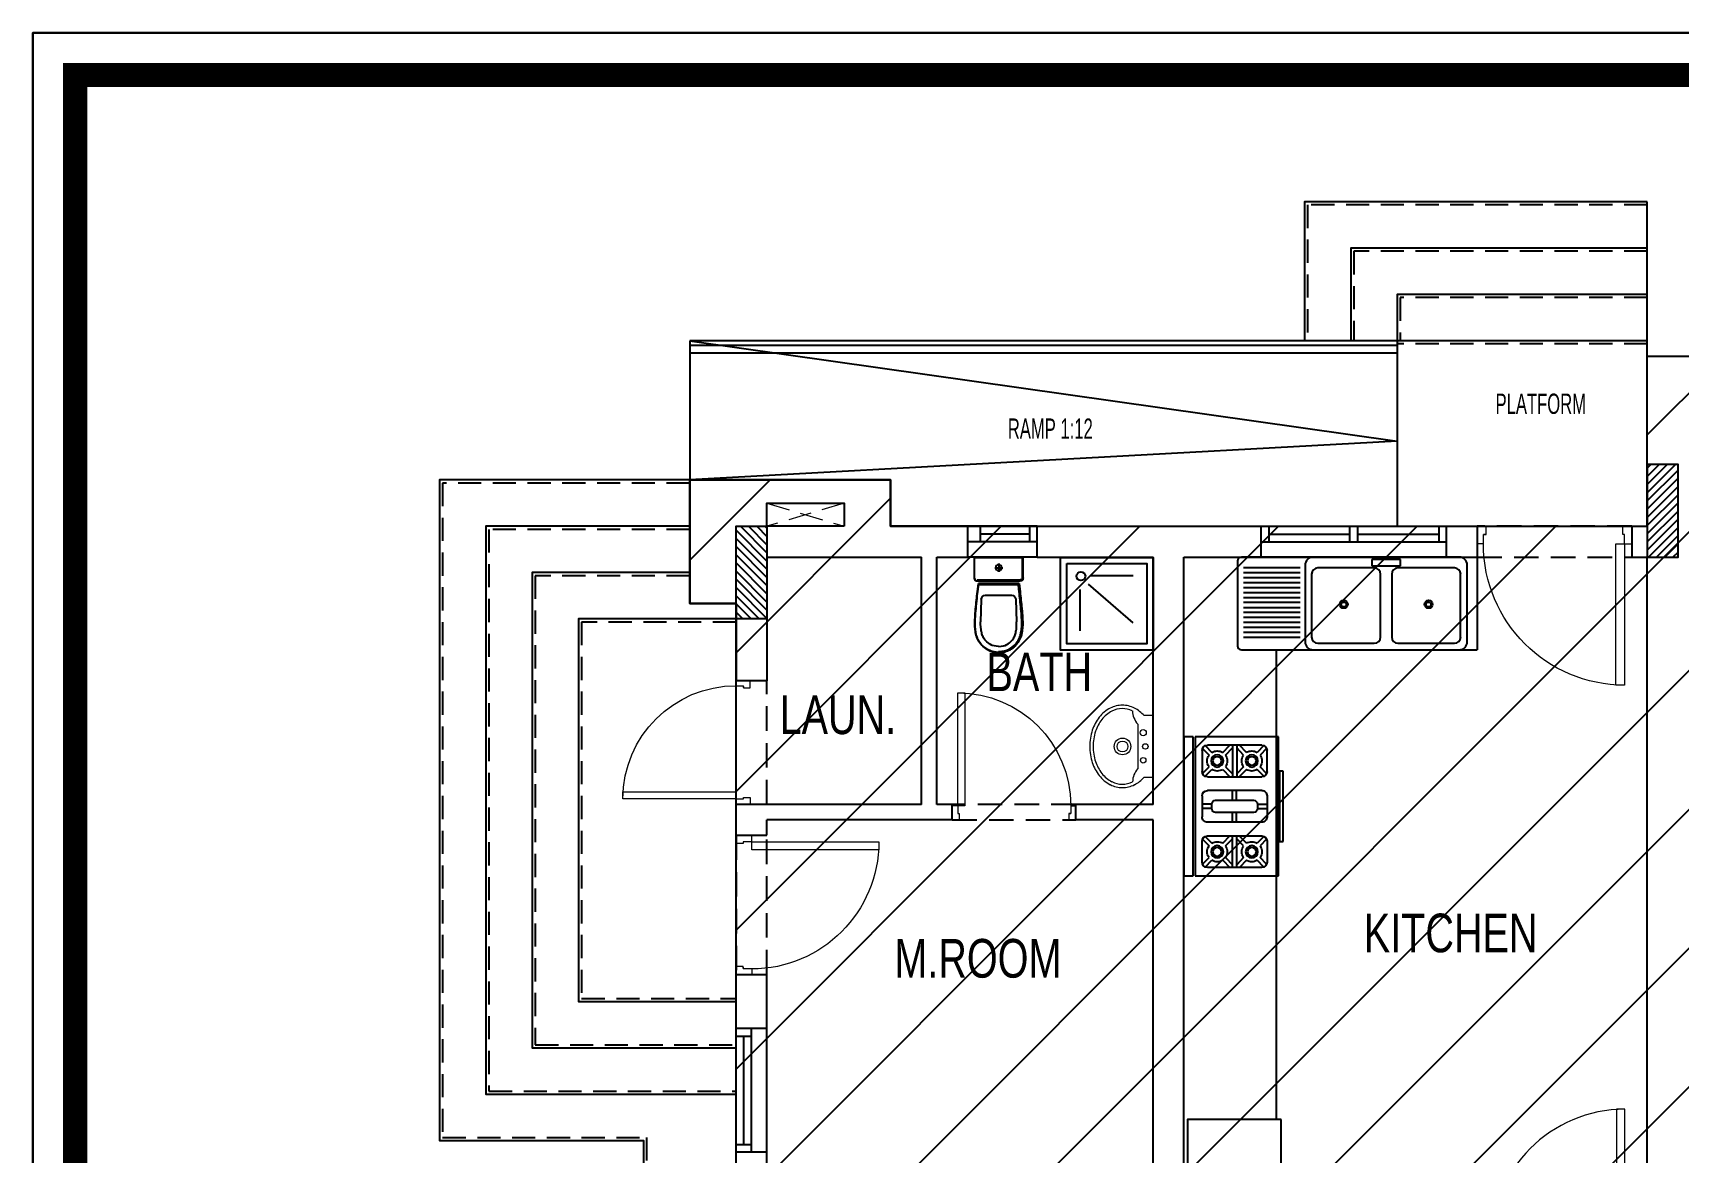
# Model space of a CAD drawing. Header units: centimetres. Extents: x 7997 to 116674, y 1017 to 13844.
# Drawn here: x 7997 to 9062, y 13120 to 13844 of the extents above; entities that cross this region are included whole.
import ezdxf
from ezdxf.enums import TextEntityAlignment as Align

# ---------------------------------------------------------------- set-up
doc = ezdxf.new("R2010")
doc.units = ezdxf.units.CM
doc.header["$LTSCALE"] = 200
for name, pattern in [('$0$$1$DASHED', [0.75, 0.5, -0.25]), ('$0$A-106-Typical Floor Plan$0$HIDDEN', [0.375, 0.25, -0.125]), ('A-106-Typical Floor Plan$0$HIDDEN', [0.375, 0.25, -0.125]), ('HIDDEN2', [4.7625, 3.175, -1.5875])]:
    doc.linetypes.add(name, pattern=pattern)
for name, color, linetype, lineweight in [('$0$$1$HAT', 8, 'Continuous', 9), ('$0$FIXTURE', 6, 'Continuous', 13), ('$0$TEXT', 6, 'Continuous', 18), ('$0$WALL', 3, 'Continuous', 25), ('FIXTURE', 6, 'Continuous', 13), ('HA', 251, 'Continuous', 0), ('TEXT', 6, 'Continuous', 18), ('WALL', 3, 'Continuous', 25)]:
    doc.layers.add(name, color=color, linetype=linetype, lineweight=lineweight)
for name, color, linetype in [('$0$BATH-FUR', 8, 'Continuous'), ('$0$STEPS', 7, 'Continuous'), ('$0$WINDOR', 6, 'Continuous'), ('BATH-FUR', 8, 'Continuous'), ('Border 100x200', 2, 'Continuous'), ('COL', 1, 'Continuous'), ('CPBRD-HTCH', 53, 'Continuous'), ('DIM', 11, 'Continuous'), ('STEPS', 7, 'Continuous'), ('WINDOR', 6, 'Continuous'), ('Z-RUBBER', 8, 'Continuous')]:
    doc.layers.add(name, color=color, linetype=linetype)
doc.styles.add('$0$style8', font='swisscl.ttf', dxfattribs={"width": 0.8})
doc.styles.add('style8', font='swisscl.ttf', dxfattribs={"width": 0.8})

# ---------------------------------------------------------------- blocks, each defined once
blk = doc.blocks.new('08-TITLE SHEET-selattin', base_point=(45714.8, -203081.4))
at = {"color": 0}
blk.add_lwpolyline([(51244.8, -203081.4), (45714.8, -203081.4), (45714.8, -206921.4), (51244.8, -206921.4)], close=True, dxfattribs=at)
at = {"color": 0, "linetype": 'ByBlock', "const_width": 17}
blk.add_lwpolyline([(45744.3, -206891.9), (51215.3, -206891.9), (51215.3, -203110.8), (45744.3, -203110.8)], close=True, dxfattribs=at)
at = {"layer": 'HA', "ltscale": 1.2}
blk.add_lwpolyline([(45714.8, -203081.4), (51244.8, -203081.4), (51244.8, -206921.4), (45714.8, -206921.4)], close=True, dxfattribs=at)
blk = doc.blocks.new('A$C4E47036A')
at = {"layer": 'BATH-FUR', "linetype": 'Continuous'}
for p, q in [((-33.62, -1.65), (-33.62, 34.3)), ((-33.62, 34.3), (-31.16, 34.3)), ((-31.16, 34.3), (-31.16, -1.65)), ((-30.66, -1.65), (-30.66, 34.29)), ((-30.66, 34.29), (-9.09, 34.29)), ((-9.08, 34.29), (-9.08, -1.65)), ((-28.89, 30.81), (-28.89, 25.37)), ((-28.79, 31.35), (-27.1, 29.59)), ((-28.09, 32.06), (-26.38, 30.28)), ((-13.44, 32.18), (-27.52, 32.18)), ((-23.56, 30.28), (-21.73, 32.18)), ((-22.84, 29.59), (-21.04, 31.46)), ((-21.04, 32.18), (-21.04, 24.01)), ((-19.93, 32.11), (-19.93, 23.94)), ((-18.14, 29.59), (-19.93, 31.46)), ((-17.42, 30.28), (-19.24, 32.18)), ((-12.89, 32.06), (-14.6, 30.28)), ((-12.19, 31.35), (-13.88, 29.59)), ((-12.07, 25.37), (-12.07, 30.81)), ((-28.79, 24.84), (-27.09, 26.6)), ((-28.09, 24.12), (-26.37, 25.91)), ((-23.56, 25.91), (-21.73, 24)), ((-22.84, 26.6), (-21.04, 24.73)), ((-18.14, 26.6), (-19.93, 24.73)), ((-17.41, 25.91), (-19.25, 24)), ((-12.89, 24.12), (-14.6, 25.91)), ((-12.19, 24.84), (-13.88, 26.6)), ((-27.52, 24), (-13.44, 24)), ((-8.81, 7.21), (-8.81, 25.47)), ((-8.81, 25.47), (-7.91, 25.47)), ((-7.91, 25.47), (-7.91, 7.21)), ((-28.89, 13.63), (-28.89, 19.06)), ((-15.57, 17.94), (-25.39, 17.94)), ((-21.04, 20.4), (-21.04, 17.94)), ((-19.94, 20.45), (-19.94, 17.94)), ((-26.39, 16.93), (-28.89, 16.93)), ((-26.39, 15.76), (-28.89, 15.76)), ((-26.39, 16.94), (-26.39, 15.75)), ((-25.39, 14.75), (-15.57, 14.75)), ((-21.04, 14.75), (-21.04, 12.23)), ((-19.94, 14.75), (-19.94, 12.23)), ((-14.57, 15.75), (-14.57, 16.94)), ((-14.57, 16.93), (-12.07, 16.93)), ((-14.57, 15.76), (-12.07, 15.76)), ((-28.09, 8.57), (-26.37, 6.78)), ((-13.44, 12.25), (-27.52, 12.25)), ((-27.52, 8.69), (-13.44, 8.69)), ((-23.56, 6.78), (-21.73, 8.69)), ((-21.04, 0.51), (-21.04, 8.68)), ((-19.93, 0.58), (-19.93, 8.75)), ((-17.41, 6.78), (-19.25, 8.69)), ((-12.89, 8.57), (-14.6, 6.78)), ((-28.89, 1.88), (-28.89, 7.32)), ((-28.79, 7.85), (-27.09, 6.09)), ((-22.84, 6.09), (-21.04, 7.96)), ((-18.14, 6.09), (-19.93, 7.96)), ((-12.19, 7.85), (-13.88, 6.09)), ((-12.07, 7.32), (-12.07, 1.88)), ((-7.91, 7.21), (-8.81, 7.21)), ((-28.79, 1.34), (-27.1, 3.1)), ((-28.09, 0.63), (-26.38, 2.41)), ((-13.44, 0.51), (-27.52, 0.51)), ((-23.56, 2.41), (-21.73, 0.51)), ((-22.84, 3.1), (-21.04, 1.23)), ((-18.14, 3.1), (-19.93, 1.23)), ((-17.42, 2.41), (-19.24, 0.51)), ((-12.89, 0.63), (-14.6, 2.41)), ((-12.19, 1.34), (-13.88, 3.1)), ((-31.16, -1.65), (-33.62, -1.65)), ((-9.09, -1.65), (-30.66, -1.65)), ((-9.09, -1.65), (-30.66, -1.65))]:
    blk.add_line(p, q, dxfattribs=at)
blk.add_lwpolyline([(-13.44, 12.25, 0.414214), (-12.07, 13.63), (-12.07, 19.06, 0.414214), (-13.44, 20.44), (-27.52, 20.44, 0.414214), (-28.89, 19.06)], format="xyb", dxfattribs=at)
for centre, radius in [((-24.97, 28.1), 1.6), ((-24.97, 28.1), 1.1), ((-16.01, 28.1), 1.6), ((-16.01, 28.1), 1.1), ((-24.97, 4.59), 1.6), ((-24.97, 4.59), 1.1), ((-16.01, 4.59), 1.6), ((-16.01, 4.59), 1.1)]:
    blk.add_circle(centre, radius, dxfattribs=at)
for centre, radius, start, end in [((-27.52, 30.81), 1.37, 90, 180), ((-24.97, 28.1), 2.6, 57.1839, 122.7797), ((-16.01, 28.1), 2.6, 57.2203, 122.8161), ((-13.44, 30.81), 1.37, 0, 90), ((-24.97, 28.1), 2.6, 144.9426, 215.1537), ((-24.97, 28.1), 2.6, 237.3167, 302.7797), ((-24.97, 28.1), 2.6, 324.9426, 35.0209), ((-16.01, 28.1), 2.6, 144.9791, 215.0574), ((-16.01, 28.1), 2.6, 237.2203, 302.6833), ((-16.01, 28.1), 2.6, 324.8463, 35.0574), ((-27.52, 25.37), 1.37, 180, 270), ((-13.44, 25.37), 1.37, 270, 0), ((-25.39, 16.94), 1, 90, 180), ((-15.57, 16.94), 1, 0, 90), ((-27.52, 13.63), 1.37, 180, 270), ((-25.39, 15.75), 1, 180, 270), ((-15.57, 15.75), 1, 270, 0), ((-27.52, 7.32), 1.37, 90, 180), ((-13.44, 7.32), 1.37, 0, 90), ((-24.97, 4.59), 2.6, 144.8463, 215.0574), ((-24.97, 4.59), 2.6, 57.2203, 122.6833), ((-24.97, 4.59), 2.6, 324.9791, 35.0574), ((-16.01, 4.59), 2.6, 144.9426, 215.0209), ((-16.01, 4.59), 2.6, 57.3167, 122.7797), ((-16.01, 4.59), 2.6, 324.9426, 35.1537), ((-27.52, 1.88), 1.37, 180, 270), ((-24.97, 4.59), 2.6, 237.2203, 302.8161), ((-16.01, 4.59), 2.6, 237.1839, 302.7797), ((-13.44, 1.88), 1.37, 270, 0)]:
    blk.add_arc(centre, radius, start, end, dxfattribs=at)
blk = doc.blocks.new('A$C414D25BB')
at = {"layer": 'Z-RUBBER', "ltscale": 0.05}
h = blk.add_hatch(dxfattribs=at)
h.set_pattern_fill('ANSI31', color=256, style=0)
h.set_pattern_definition([(45, (-21734.0303, -7392.24753), (-0.08838834765, 0.08838834765), [])])
h.paths.add_polyline_path([(0.114, 0.0618, -5.138733), (0.1155, 0.0618), (0.1155, 0.0603), (0.1162, 0.0603), (0.1155, 0.0581), (0.1162, 0.0581), (0.1147, 0.0556), (0.1132, 0.0581), (0.114, 0.0581), (0.1132, 0.0603), (0.114, 0.0603)])
at = {"layer": 'FIXTURE'}
for p, q in [((0.8572, 0.9156), (0.8572, 0.1156)), ((0.9072, 0.9156), (0.8572, 0.9156)), ((0.9072, 0.1156), (0.9072, 0.9156)), ((0.1072, 0.1156), (0.0722, 0.1156)), ((0.0722, 0.1156), (0.0722, 0.0156)), ((0.1072, 0.1156), (0.1072, 0.0616)), ((0.8572, 0.1156), (0.9072, 0.1156)), ((0.9072, 0.1156), (0.9472, 0.1156)), ((0.9072, 0.1156), (0.9072, 0.0616)), ((0.9472, 0.1156), (0.9472, 0.0156)), ((0.1222, 0.0156), (0.0722, 0.0156)), ((0.1192, 0.0616), (0.1072, 0.0616)), ((0.1122, 0.0616), (0.1222, 0.0616)), ((0.1222, 0.0616), (0.1222, 0.0156)), ((0.9072, 0.0616), (0.8972, 0.0616)), ((0.8972, 0.0616), (0.8972, 0.0156)), ((0.8972, 0.0156), (0.9472, 0.0156))]:
    blk.add_line(p, q, dxfattribs=at)
blk.add_lwpolyline([(0.9055, 0.0616), (0.904, 0.0616)], dxfattribs=at)
blk.add_arc((0.9072, 0.1156), 0.8, 90, 180, dxfattribs=at)
blk = doc.blocks.new('A$C5D3D63B8')
at = {"layer": 'BATH-FUR', "linetype": 'Continuous'}
for p, q in [((0, 1.462), (0, 0.051)), ((0.574, 1.487), (0.025, 1.487)), ((0.08, 1.082), (0.08, 1.449)), ((0.112, 1.082), (0.112, 1.449)), ((0.144, 1.082), (0.144, 1.449)), ((0.176, 1.082), (0.176, 1.449)), ((0.208, 1.082), (0.208, 1.449)), ((0.24, 1.082), (0.24, 1.449)), ((0.272, 1.082), (0.272, 1.449)), ((0.305, 1.082), (0.305, 1.449)), ((0.337, 1.082), (0.337, 1.449)), ((0.369, 1.082), (0.369, 1.449)), ((0.401, 1.082), (0.401, 1.449)), ((0.433, 1.082), (0.433, 1.449)), ((0.465, 1.082), (0.465, 1.449)), ((0.498, 1.082), (0.498, 1.449)), ((0.53, 1.082), (0.53, 1.449)), ((0.599, 0.051), (0.599, 1.462)), ((0.042, 0.967), (0.042, 0.601)), ((0.548, 1.049), (0.051, 1.049)), ((0.489, 1.008), (0.082, 1.008)), ((0.53, 0.601), (0.53, 0.967)), ((0.082, 0.561), (0.489, 0.561)), ((0.583, 0.617), (0.544, 0.617)), ((0.544, 0.617), (0.544, 0.432)), ((0.587, 0.617), (0.587, 0.432)), ((0.042, 0.448), (0.042, 0.082)), ((0.489, 0.488), (0.082, 0.488)), ((0.53, 0.082), (0.53, 0.448)), ((0.544, 0.432), (0.583, 0.432)), ((0.082, 0.042), (0.489, 0.042)), ((0.051, 0), (0.548, 0))]:
    blk.add_line(p, q, dxfattribs=at)
for centre, radius in [((0.294, 0.799), 0.026), ((0.293, 0.799), 0.0159), ((0.294, 0.25), 0.026), ((0.293, 0.25), 0.0159)]:
    blk.add_circle(centre, radius, dxfattribs=at)
for centre, radius, start, end in [((0.025, 1.462), 0.025, 90, 180), ((0.574, 1.462), 0.025, 0, 90), ((0.051, 0.998), 0.0514, 90, 180), ((0.082, 0.967), 0.0404, 90, 180), ((0.489, 0.967), 0.0404, 0, 90), ((0.548, 0.998), 0.0514, 360, 90), ((0.082, 0.601), 0.0404, 180, 270), ((0.489, 0.601), 0.0404, 270, 0), ((0.082, 0.448), 0.0404, 90, 180), ((0.489, 0.448), 0.0404, 0, 90), ((0.051, 0.051), 0.0514, 180, 270), ((0.082, 0.082), 0.0404, 180, 270), ((0.489, 0.082), 0.0404, 270, 0), ((0.548, 0.051), 0.0514, 270, 0)]:
    blk.add_arc(centre, radius, start, end, dxfattribs=at)
blk = doc.blocks.new('$0$CLOSET')
at = {"layer": '$0$BATH-FUR', "color": 8, "linetype": 'Continuous'}
for p, q in [((-2144343.954, -2148345.87), (-2144343.954, -2148345.497)), ((-2144343.948, -2148345.864), (-2144343.948, -2148345.504)), ((-2144343.781, -2148345.519), (-2144343.781, -2148345.848)), ((-2144343.774, -2148345.519), (-2144343.774, -2148345.848)), ((-2144343.676, -2148345.52), (-2144343.694, -2148345.522)), ((-2144343.66, -2148345.518), (-2144343.676, -2148345.52)), ((-2144343.643, -2148345.516), (-2144343.66, -2148345.518)), ((-2144343.627, -2148345.515), (-2144343.643, -2148345.516)), ((-2144343.611, -2148345.513), (-2144343.627, -2148345.515)), ((-2144343.594, -2148345.511), (-2144343.611, -2148345.513)), ((-2144343.577, -2148345.51), (-2144343.594, -2148345.511)), ((-2144343.561, -2148345.508), (-2144343.577, -2148345.51)), ((-2144343.544, -2148345.507), (-2144343.561, -2148345.508)), ((-2144343.527, -2148345.505), (-2144343.544, -2148345.507)), ((-2144343.51, -2148345.504), (-2144343.527, -2148345.505)), ((-2144343.494, -2148345.503), (-2144343.51, -2148345.504)), ((-2144343.479, -2148345.502), (-2144343.494, -2148345.503)), ((-2144343.464, -2148345.502), (-2144343.479, -2148345.502)), ((-2144343.45, -2148345.502), (-2144343.464, -2148345.502)), ((-2144343.437, -2148345.502), (-2144343.45, -2148345.502)), ((-2144343.424, -2148345.502), (-2144343.437, -2148345.502)), ((-2144343.412, -2148345.503), (-2144343.424, -2148345.502)), ((-2144343.401, -2148345.504), (-2144343.412, -2148345.503)), ((-2144343.39, -2148345.506), (-2144343.401, -2148345.504)), ((-2144343.379, -2148345.508), (-2144343.39, -2148345.506)), ((-2144343.368, -2148345.51), (-2144343.379, -2148345.508)), ((-2144343.358, -2148345.513), (-2144343.368, -2148345.51)), ((-2144343.347, -2148345.516), (-2144343.358, -2148345.513)), ((-2144343.337, -2148345.52), (-2144343.347, -2148345.516)), ((-2144343.327, -2148345.525), (-2144343.337, -2148345.52)), ((-2144343.711, -2148345.524), (-2144343.753, -2148345.529)), ((-2144343.753, -2148345.529), (-2144343.753, -2148345.839)), ((-2144343.746, -2148345.535), (-2144343.746, -2148345.833)), ((-2144343.746, -2148345.833), (-2144343.746, -2148345.535)), ((-2144343.694, -2148345.522), (-2144343.711, -2148345.524)), ((-2144343.664, -2148345.584), (-2144343.664, -2148345.782)), ((-2144343.632, -2148345.551), (-2144343.463, -2148345.546)), ((-2144343.438, -2148345.546), (-2144343.463, -2148345.546)), ((-2144343.427, -2148345.547), (-2144343.438, -2148345.546)), ((-2144343.417, -2148345.548), (-2144343.427, -2148345.547)), ((-2144343.407, -2148345.549), (-2144343.417, -2148345.548)), ((-2144343.397, -2148345.55), (-2144343.407, -2148345.549)), ((-2144343.388, -2148345.552), (-2144343.397, -2148345.55)), ((-2144343.379, -2148345.554), (-2144343.388, -2148345.552)), ((-2144343.371, -2148345.556), (-2144343.379, -2148345.554)), ((-2144343.363, -2148345.558), (-2144343.371, -2148345.556)), ((-2144343.355, -2148345.561), (-2144343.363, -2148345.558)), ((-2144343.348, -2148345.565), (-2144343.355, -2148345.561)), ((-2144343.34, -2148345.568), (-2144343.348, -2148345.565)), ((-2144343.333, -2148345.573), (-2144343.34, -2148345.568)), ((-2144343.325, -2148345.579), (-2144343.333, -2148345.573)), ((-2144343.317, -2148345.53), (-2144343.327, -2148345.525)), ((-2144343.317, -2148345.586), (-2144343.325, -2148345.579)), ((-2144343.307, -2148345.537), (-2144343.317, -2148345.53)), ((-2144343.309, -2148345.593), (-2144343.317, -2148345.586)), ((-2144343.302, -2148345.602), (-2144343.309, -2148345.593)), ((-2144343.297, -2148345.544), (-2144343.307, -2148345.537)), ((-2144343.295, -2148345.611), (-2144343.302, -2148345.602)), ((-2144343.286, -2148345.553), (-2144343.297, -2148345.544)), ((-2144343.289, -2148345.622), (-2144343.295, -2148345.611)), ((-2144343.283, -2148345.634), (-2144343.289, -2148345.622)), ((-2144343.276, -2148345.563), (-2144343.286, -2148345.553)), ((-2144343.279, -2148345.648), (-2144343.283, -2148345.634)), ((-2144343.266, -2148345.575), (-2144343.276, -2148345.563)), ((-2144343.256, -2148345.588), (-2144343.266, -2148345.575)), ((-2144343.248, -2148345.603), (-2144343.256, -2148345.588)), ((-2144343.241, -2148345.62), (-2144343.248, -2148345.603)), ((-2144343.235, -2148345.639), (-2144343.241, -2148345.62)), ((-2144343.231, -2148345.66), (-2144343.235, -2148345.639)), ((-2144343.905, -2148345.684), (-2144343.843, -2148345.684)), ((-2144343.874, -2148345.653), (-2144343.874, -2148345.715)), ((-2144343.302, -2148345.765), (-2144343.309, -2148345.773)), ((-2144343.295, -2148345.756), (-2144343.302, -2148345.765)), ((-2144343.289, -2148345.745), (-2144343.295, -2148345.756)), ((-2144343.283, -2148345.733), (-2144343.289, -2148345.745)), ((-2144343.279, -2148345.719), (-2144343.283, -2148345.733)), ((-2144343.276, -2148345.664), (-2144343.279, -2148345.648)), ((-2144343.276, -2148345.703), (-2144343.279, -2148345.719)), ((-2144343.275, -2148345.682), (-2144343.276, -2148345.664)), ((-2144343.275, -2148345.685), (-2144343.276, -2148345.703)), ((-2144343.254, -2148345.762), (-2144343.262, -2148345.776)), ((-2144343.256, -2148345.78), (-2144343.248, -2148345.765)), ((-2144343.247, -2148345.746), (-2144343.254, -2148345.762)), ((-2144343.248, -2148345.765), (-2144343.241, -2148345.748)), ((-2144343.241, -2148345.727), (-2144343.247, -2148345.746)), ((-2144343.238, -2148345.707), (-2144343.241, -2148345.727)), ((-2144343.241, -2148345.748), (-2144343.235, -2148345.729)), ((-2144343.237, -2148345.683), (-2144343.238, -2148345.707)), ((-2144343.235, -2148345.729), (-2144343.231, -2148345.708)), ((-2144343.23, -2148345.684), (-2144343.231, -2148345.66)), ((-2144343.231, -2148345.708), (-2144343.23, -2148345.684)), ((-2144343.796, -2148345.87), (-2144343.954, -2148345.87)), ((-2144343.796, -2148345.864), (-2144343.948, -2148345.864)), ((-2144343.753, -2148345.839), (-2144343.711, -2148345.844)), ((-2144343.711, -2148345.837), (-2144343.746, -2148345.833)), ((-2144343.693, -2148345.839), (-2144343.711, -2148345.837)), ((-2144343.711, -2148345.844), (-2144343.694, -2148345.846)), ((-2144343.694, -2148345.846), (-2144343.676, -2148345.848)), ((-2144343.676, -2148345.841), (-2144343.693, -2148345.839)), ((-2144343.659, -2148345.843), (-2144343.676, -2148345.841)), ((-2144343.676, -2148345.848), (-2144343.66, -2148345.849)), ((-2144343.66, -2148345.849), (-2144343.643, -2148345.851)), ((-2144343.643, -2148345.845), (-2144343.659, -2148345.843)), ((-2144343.626, -2148345.846), (-2144343.643, -2148345.845)), ((-2144343.643, -2148345.851), (-2144343.627, -2148345.853)), ((-2144343.632, -2148345.815), (-2144343.463, -2148345.82)), ((-2144343.627, -2148345.853), (-2144343.611, -2148345.855)), ((-2144343.61, -2148345.848), (-2144343.626, -2148345.846)), ((-2144343.611, -2148345.855), (-2144343.594, -2148345.856)), ((-2144343.594, -2148345.85), (-2144343.61, -2148345.848)), ((-2144343.577, -2148345.851), (-2144343.594, -2148345.85)), ((-2144343.594, -2148345.856), (-2144343.577, -2148345.858)), ((-2144343.56, -2148345.853), (-2144343.577, -2148345.851)), ((-2144343.577, -2148345.858), (-2144343.561, -2148345.859)), ((-2144343.561, -2148345.859), (-2144343.544, -2148345.861)), ((-2144343.543, -2148345.854), (-2144343.56, -2148345.853)), ((-2144343.544, -2148345.861), (-2144343.527, -2148345.862)), ((-2144343.526, -2148345.856), (-2144343.543, -2148345.854)), ((-2144343.527, -2148345.862), (-2144343.51, -2148345.864)), ((-2144343.51, -2148345.857), (-2144343.526, -2148345.856)), ((-2144343.494, -2148345.858), (-2144343.51, -2148345.857)), ((-2144343.51, -2148345.864), (-2144343.494, -2148345.865)), ((-2144343.478, -2148345.859), (-2144343.494, -2148345.858)), ((-2144343.494, -2148345.865), (-2144343.479, -2148345.865)), ((-2144343.479, -2148345.865), (-2144343.464, -2148345.866)), ((-2144343.464, -2148345.859), (-2144343.478, -2148345.859)), ((-2144343.45, -2148345.86), (-2144343.464, -2148345.859)), ((-2144343.464, -2148345.866), (-2144343.45, -2148345.866)), ((-2144343.438, -2148345.82), (-2144343.463, -2148345.82)), ((-2144343.437, -2148345.859), (-2144343.45, -2148345.86)), ((-2144343.45, -2148345.866), (-2144343.437, -2148345.866)), ((-2144343.427, -2148345.82), (-2144343.438, -2148345.82)), ((-2144343.424, -2148345.859), (-2144343.437, -2148345.859)), ((-2144343.437, -2148345.866), (-2144343.424, -2148345.865)), ((-2144343.417, -2148345.819), (-2144343.427, -2148345.82)), ((-2144343.413, -2148345.858), (-2144343.424, -2148345.859)), ((-2144343.424, -2148345.865), (-2144343.412, -2148345.865)), ((-2144343.407, -2148345.818), (-2144343.417, -2148345.819)), ((-2144343.401, -2148345.857), (-2144343.413, -2148345.858)), ((-2144343.412, -2148345.865), (-2144343.401, -2148345.863)), ((-2144343.397, -2148345.817), (-2144343.407, -2148345.818)), ((-2144343.391, -2148345.855), (-2144343.401, -2148345.857)), ((-2144343.401, -2148345.863), (-2144343.39, -2148345.862)), ((-2144343.388, -2148345.815), (-2144343.397, -2148345.817)), ((-2144343.38, -2148345.853), (-2144343.391, -2148345.855)), ((-2144343.39, -2148345.862), (-2144343.379, -2148345.86)), ((-2144343.379, -2148345.813), (-2144343.388, -2148345.815)), ((-2144343.37, -2148345.851), (-2144343.38, -2148345.853)), ((-2144343.371, -2148345.811), (-2144343.379, -2148345.813)), ((-2144343.379, -2148345.86), (-2144343.368, -2148345.857)), ((-2144343.363, -2148345.808), (-2144343.371, -2148345.811)), ((-2144343.36, -2148345.848), (-2144343.37, -2148345.851)), ((-2144343.368, -2148345.857), (-2144343.358, -2148345.855)), ((-2144343.355, -2148345.805), (-2144343.363, -2148345.808)), ((-2144343.35, -2148345.845), (-2144343.36, -2148345.848)), ((-2144343.358, -2148345.855), (-2144343.347, -2148345.851)), ((-2144343.348, -2148345.802), (-2144343.355, -2148345.805)), ((-2144343.34, -2148345.841), (-2144343.35, -2148345.845)), ((-2144343.34, -2148345.798), (-2144343.348, -2148345.802)), ((-2144343.347, -2148345.851), (-2144343.337, -2148345.847)), ((-2144343.333, -2148345.794), (-2144343.34, -2148345.798)), ((-2144343.33, -2148345.837), (-2144343.34, -2148345.841)), ((-2144343.337, -2148345.847), (-2144343.327, -2148345.843)), ((-2144343.325, -2148345.788), (-2144343.333, -2148345.794)), ((-2144343.32, -2148345.832), (-2144343.33, -2148345.837)), ((-2144343.327, -2148345.843), (-2144343.317, -2148345.837)), ((-2144343.317, -2148345.781), (-2144343.325, -2148345.788)), ((-2144343.311, -2148345.825), (-2144343.32, -2148345.832)), ((-2144343.309, -2148345.773), (-2144343.317, -2148345.781)), ((-2144343.317, -2148345.837), (-2144343.307, -2148345.831)), ((-2144343.301, -2148345.818), (-2144343.311, -2148345.825)), ((-2144343.307, -2148345.831), (-2144343.297, -2148345.823)), ((-2144343.291, -2148345.81), (-2144343.301, -2148345.818)), ((-2144343.297, -2148345.823), (-2144343.286, -2148345.815)), ((-2144343.281, -2148345.8), (-2144343.291, -2148345.81)), ((-2144343.286, -2148345.815), (-2144343.276, -2148345.804)), ((-2144343.271, -2148345.789), (-2144343.281, -2148345.8)), ((-2144343.276, -2148345.804), (-2144343.266, -2148345.793)), ((-2144343.262, -2148345.776), (-2144343.271, -2148345.789)), ((-2144343.266, -2148345.793), (-2144343.256, -2148345.78))]:
    blk.add_line(p, q, dxfattribs=at)
blk.add_circle((-2144343.874, -2148345.684), 0.0231, dxfattribs=at)
for centre, radius, start, end in [((-2144343.631, -2148345.584), 0.0329, 91.6968, 180), ((-2144343.796, -2148345.848), 0.0219, 270, 0), ((-2144343.796, -2148345.848), 0.0153, 270, 0), ((-2144343.631, -2148345.782), 0.0329, 180, 268.3032)]:
    blk.add_arc(centre, radius, start, end, dxfattribs=at)
at = {"color": 8, "ltscale": 0.001}
for p, q in [((-2144343.954, -2148345.497), (-2144343.796, -2148345.497)), ((-2144343.954, -2148345.87), (-2144343.954, -2148345.497)), ((-2144343.796, -2148345.497), (-2144343.791, -2148345.498)), ((-2144343.791, -2148345.498), (-2144343.784, -2148345.501)), ((-2144343.784, -2148345.501), (-2144343.779, -2148345.505)), ((-2144343.779, -2148345.505), (-2144343.776, -2148345.511)), ((-2144343.776, -2148345.511), (-2144343.774, -2148345.519)), ((-2144343.774, -2148345.519), (-2144343.774, -2148345.848)), ((-2144343.651, -2148345.517), (-2144343.691, -2148345.522)), ((-2144343.622, -2148345.514), (-2144343.651, -2148345.517)), ((-2144343.594, -2148345.511), (-2144343.622, -2148345.514)), ((-2144343.566, -2148345.509), (-2144343.594, -2148345.511)), ((-2144343.522, -2148345.505), (-2144343.566, -2148345.509)), ((-2144343.504, -2148345.504), (-2144343.522, -2148345.505)), ((-2144343.492, -2148345.503), (-2144343.504, -2148345.504)), ((-2144343.471, -2148345.502), (-2144343.492, -2148345.503)), ((-2144343.452, -2148345.502), (-2144343.471, -2148345.502)), ((-2144343.43, -2148345.502), (-2144343.452, -2148345.502)), ((-2144343.404, -2148345.504), (-2144343.43, -2148345.502)), ((-2144343.388, -2148345.506), (-2144343.404, -2148345.504)), ((-2144343.371, -2148345.51), (-2144343.388, -2148345.506)), ((-2144343.353, -2148345.515), (-2144343.371, -2148345.51)), ((-2144343.342, -2148345.518), (-2144343.353, -2148345.515)), ((-2144343.327, -2148345.525), (-2144343.342, -2148345.518)), ((-2144343.691, -2148345.522), (-2144343.753, -2148345.529)), ((-2144343.753, -2148345.529), (-2144343.753, -2148345.839)), ((-2144343.315, -2148345.532), (-2144343.327, -2148345.525)), ((-2144343.304, -2148345.539), (-2144343.315, -2148345.532)), ((-2144343.289, -2148345.551), (-2144343.304, -2148345.539)), ((-2144343.276, -2148345.563), (-2144343.289, -2148345.551)), ((-2144343.264, -2148345.577), (-2144343.276, -2148345.563)), ((-2144343.251, -2148345.598), (-2144343.264, -2148345.577)), ((-2144343.241, -2148345.62), (-2144343.251, -2148345.598)), ((-2144343.235, -2148345.639), (-2144343.241, -2148345.62)), ((-2144343.233, -2148345.649), (-2144343.235, -2148345.639)), ((-2144343.255, -2148345.778), (-2144343.244, -2148345.756)), ((-2144343.244, -2148345.756), (-2144343.24, -2148345.746)), ((-2144343.24, -2148345.746), (-2144343.235, -2148345.729)), ((-2144343.235, -2148345.729), (-2144343.231, -2148345.708)), ((-2144343.231, -2148345.665), (-2144343.233, -2148345.649)), ((-2144343.23, -2148345.681), (-2144343.231, -2148345.665)), ((-2144343.231, -2148345.708), (-2144343.23, -2148345.693)), ((-2144343.23, -2148345.693), (-2144343.23, -2148345.681)), ((-2144343.796, -2148345.87), (-2144343.954, -2148345.87)), ((-2144343.792, -2148345.87), (-2144343.796, -2148345.87)), ((-2144343.785, -2148345.867), (-2144343.792, -2148345.87)), ((-2144343.781, -2148345.864), (-2144343.785, -2148345.867)), ((-2144343.779, -2148345.861), (-2144343.781, -2148345.864)), ((-2144343.776, -2148345.856), (-2144343.779, -2148345.861)), ((-2144343.774, -2148345.848), (-2144343.776, -2148345.856)), ((-2144343.753, -2148345.839), (-2144343.651, -2148345.85)), ((-2144343.651, -2148345.85), (-2144343.586, -2148345.857)), ((-2144343.586, -2148345.857), (-2144343.527, -2148345.862)), ((-2144343.527, -2148345.862), (-2144343.487, -2148345.865)), ((-2144343.487, -2148345.865), (-2144343.446, -2148345.866)), ((-2144343.446, -2148345.866), (-2144343.421, -2148345.865)), ((-2144343.421, -2148345.865), (-2144343.401, -2148345.863)), ((-2144343.401, -2148345.863), (-2144343.379, -2148345.86)), ((-2144343.379, -2148345.86), (-2144343.363, -2148345.856)), ((-2144343.363, -2148345.856), (-2144343.347, -2148345.851)), ((-2144343.347, -2148345.851), (-2144343.332, -2148345.845)), ((-2144343.332, -2148345.845), (-2144343.317, -2148345.837)), ((-2144343.317, -2148345.837), (-2144343.304, -2148345.829)), ((-2144343.304, -2148345.829), (-2144343.294, -2148345.821)), ((-2144343.294, -2148345.821), (-2144343.283, -2148345.811)), ((-2144343.283, -2148345.811), (-2144343.273, -2148345.801)), ((-2144343.273, -2148345.801), (-2144343.264, -2148345.79)), ((-2144343.264, -2148345.79), (-2144343.255, -2148345.778))]:
    blk.add_line(p, q, dxfattribs=at)
at = {"layer": 'WALL', "extrusion": (0, 0, -1)}
for p, q in [((-2144343.954, -2148345.497), (-2144343.793, -2148345.497)), ((-2144343.954, -2148345.506), (-2144343.954, -2148345.497)), ((-2144343.954, -2148345.87), (-2144343.954, -2148345.506)), ((-2144343.793, -2148345.497), (-2144343.787, -2148345.499)), ((-2144343.787, -2148345.499), (-2144343.779, -2148345.505)), ((-2144343.779, -2148345.505), (-2144343.778, -2148345.508)), ((-2144343.778, -2148345.508), (-2144343.775, -2148345.515)), ((-2144343.775, -2148345.515), (-2144343.774, -2148345.519)), ((-2144343.774, -2148345.519), (-2144343.774, -2148345.848)), ((-2144343.691, -2148345.522), (-2144343.66, -2148345.518)), ((-2144343.66, -2148345.518), (-2144343.643, -2148345.516)), ((-2144343.643, -2148345.516), (-2144343.619, -2148345.514)), ((-2144343.619, -2148345.514), (-2144343.602, -2148345.512)), ((-2144343.602, -2148345.512), (-2144343.58, -2148345.51)), ((-2144343.58, -2148345.51), (-2144343.566, -2148345.509)), ((-2144343.566, -2148345.509), (-2144343.544, -2148345.507)), ((-2144343.544, -2148345.507), (-2144343.527, -2148345.505)), ((-2144343.527, -2148345.505), (-2144343.504, -2148345.504)), ((-2144343.504, -2148345.504), (-2144343.482, -2148345.502)), ((-2144343.482, -2148345.502), (-2144343.462, -2148345.502)), ((-2144343.462, -2148345.502), (-2144343.443, -2148345.502)), ((-2144343.443, -2148345.502), (-2144343.43, -2148345.502)), ((-2144343.43, -2148345.502), (-2144343.424, -2148345.502)), ((-2144343.424, -2148345.502), (-2144343.406, -2148345.504)), ((-2144343.406, -2148345.504), (-2144343.401, -2148345.504)), ((-2144343.401, -2148345.504), (-2144343.384, -2148345.507)), ((-2144343.384, -2148345.507), (-2144343.368, -2148345.51)), ((-2144343.368, -2148345.51), (-2144343.358, -2148345.513)), ((-2144343.358, -2148345.513), (-2144343.346, -2148345.517)), ((-2144343.346, -2148345.517), (-2144343.34, -2148345.519)), ((-2144343.34, -2148345.519), (-2144343.331, -2148345.523)), ((-2144343.753, -2148345.529), (-2144343.691, -2148345.522)), ((-2144343.753, -2148345.548), (-2144343.753, -2148345.529)), ((-2144343.753, -2148345.839), (-2144343.753, -2148345.548)), ((-2144343.331, -2148345.523), (-2144343.321, -2148345.528)), ((-2144343.321, -2148345.528), (-2144343.309, -2148345.535)), ((-2144343.309, -2148345.535), (-2144343.304, -2148345.539)), ((-2144343.304, -2148345.539), (-2144343.297, -2148345.544)), ((-2144343.297, -2148345.544), (-2144343.292, -2148345.549)), ((-2144343.292, -2148345.549), (-2144343.284, -2148345.555)), ((-2144343.284, -2148345.555), (-2144343.276, -2148345.563)), ((-2144343.276, -2148345.563), (-2144343.264, -2148345.577)), ((-2144343.264, -2148345.577), (-2144343.252, -2148345.595)), ((-2144343.252, -2148345.595), (-2144343.248, -2148345.603)), ((-2144343.248, -2148345.603), (-2144343.242, -2148345.616)), ((-2144343.242, -2148345.616), (-2144343.239, -2148345.625)), ((-2144343.239, -2148345.625), (-2144343.236, -2148345.635)), ((-2144343.236, -2148345.635), (-2144343.234, -2148345.644)), ((-2144343.234, -2148345.644), (-2144343.233, -2148345.649)), ((-2144343.25, -2148345.767), (-2144343.252, -2148345.772)), ((-2144343.244, -2148345.756), (-2144343.25, -2148345.767)), ((-2144343.242, -2148345.751), (-2144343.244, -2148345.756)), ((-2144343.239, -2148345.741), (-2144343.242, -2148345.751)), ((-2144343.235, -2148345.729), (-2144343.239, -2148345.741)), ((-2144343.234, -2148345.722), (-2144343.235, -2148345.729)), ((-2144343.232, -2148345.711), (-2144343.234, -2148345.722)), ((-2144343.233, -2148345.649), (-2144343.231, -2148345.669)), ((-2144343.231, -2148345.7), (-2144343.232, -2148345.711)), ((-2144343.231, -2148345.669), (-2144343.23, -2148345.687)), ((-2144343.23, -2148345.687), (-2144343.231, -2148345.7)), ((-2144343.796, -2148345.87), (-2144343.954, -2148345.87)), ((-2144343.792, -2148345.87), (-2144343.796, -2148345.87)), ((-2144343.789, -2148345.869), (-2144343.792, -2148345.87)), ((-2144343.783, -2148345.866), (-2144343.789, -2148345.869)), ((-2144343.781, -2148345.864), (-2144343.783, -2148345.866)), ((-2144343.779, -2148345.861), (-2144343.781, -2148345.864)), ((-2144343.776, -2148345.856), (-2144343.779, -2148345.861)), ((-2144343.774, -2148345.848), (-2144343.776, -2148345.856)), ((-2144343.722, -2148345.842), (-2144343.753, -2148345.839)), ((-2144343.694, -2148345.846), (-2144343.722, -2148345.842)), ((-2144343.673, -2148345.848), (-2144343.694, -2148345.846)), ((-2144343.656, -2148345.85), (-2144343.673, -2148345.848)), ((-2144343.627, -2148345.853), (-2144343.656, -2148345.85)), ((-2144343.611, -2148345.855), (-2144343.627, -2148345.853)), ((-2144343.577, -2148345.858), (-2144343.611, -2148345.855)), ((-2144343.544, -2148345.861), (-2144343.577, -2148345.858)), ((-2144343.519, -2148345.863), (-2144343.544, -2148345.861)), ((-2144343.494, -2148345.865), (-2144343.519, -2148345.863)), ((-2144343.464, -2148345.866), (-2144343.494, -2148345.865)), ((-2144343.437, -2148345.866), (-2144343.464, -2148345.866)), ((-2144343.401, -2148345.863), (-2144343.437, -2148345.866)), ((-2144343.379, -2148345.86), (-2144343.401, -2148345.863)), ((-2144343.363, -2148345.856), (-2144343.379, -2148345.86)), ((-2144343.353, -2148345.853), (-2144343.363, -2148345.856)), ((-2144343.337, -2148345.847), (-2144343.353, -2148345.853)), ((-2144343.327, -2148345.843), (-2144343.337, -2148345.847)), ((-2144343.317, -2148345.837), (-2144343.327, -2148345.843)), ((-2144343.31, -2148345.833), (-2144343.317, -2148345.837)), ((-2144343.299, -2148345.825), (-2144343.31, -2148345.833)), ((-2144343.292, -2148345.819), (-2144343.299, -2148345.825)), ((-2144343.278, -2148345.806), (-2144343.292, -2148345.819)), ((-2144343.268, -2148345.795), (-2144343.278, -2148345.806)), ((-2144343.259, -2148345.784), (-2144343.268, -2148345.795)), ((-2144343.252, -2148345.772), (-2144343.259, -2148345.784))]:
    blk.add_line(p, q, dxfattribs=at)
blk = doc.blocks.new('$0$WB')
at = {"layer": '$0$FIXTURE'}
for p, q in [((-25.8, 0), (-25.8, -7.5)), ((-25.8, 0), (25.8, 0)), ((25.8, 0), (25.8, -7.6)), ((-18.6, -12.8), (18.6, -12.8))]:
    blk.add_line(p, q, dxfattribs=at)
for centre, major_axis, start_param, end_param in [((-6.6, -28.8), (20.3, 20.3), 1.518135, 1.874146), ((-30.7, 0.8), (12.8, 12.8), 3.981946, 4.653077), ((-11.5, -8.2), (-1.84, 1.84), 3.926991, 10.210176), ((0, -6.4), (-1.62, 1.62), 3.926991, 10.210176), ((11.5, -8.2), (-1.63, 1.63), 3.926991, 10.210176), ((30, 0), (12.1, 12.1), 3.204705, 3.899223), ((6.5, -28.8), (-20.3, 20.3), 4.409039, 4.760536), ((-12.7, -25.6), (-15.4, 15.4), 0.30335, 0.785398), ((-12.7, -25.6), (15.4, 15.4), 2.356194, 2.838243), ((-12.7, -25.6), (13.4, 13.4), 1.904112, 2.838243), ((0, -25.5), (-4.92, 4.92), 3.926991, 10.210176), ((0, -25.5), (3.23, 3.23), 5.497787, 11.780972), ((12.6, -25.6), (-13.4, 13.4), 3.444942, 4.39646), ((12.6, -25.6), (-15.4, 15.4), 3.926991, 4.409039), ((12.6, -25.6), (15.4, 15.4), 5.015739, 5.497787), ((-6.6, -22.4), (-20.3, 20.3), 1.267446, 1.686556), ((-6.6, -22.4), (-18.3, 18.3), 1.267446, 1.686556), ((6.5, -22.4), (18.3, 18.3), 4.59663, 5.015739), ((6.5, -22.4), (20.3, 20.3), 4.59663, 5.015739), ((-2.6, -17.4), (-24.8, 24.8), 1.686556, 2.039325), ((-2.6, -17.4), (22.8, 22.8), 3.257352, 3.610121), ((0, -9.5), (30.7, 30.7), 3.610121, 3.926991), ((0, -9.5), (-28.7, 28.7), 2.039325, 2.356194), ((0, -9.5), (28.7, 28.7), 3.926991, 4.243861), ((0, -9.5), (-30.7, 30.7), 2.356194, 2.673064), ((2.5, -17.4), (-22.8, 22.8), 2.673064, 3.025833), ((2.5, -17.4), (24.8, 24.8), 4.243861, 4.59663)]:
    blk.add_ellipse(centre, major_axis=major_axis, ratio=1, start_param=start_param, end_param=end_param, dxfattribs=at)
blk = doc.blocks.new('05-GF COLUMNS-Essa', base_point=(34188.1, 8657))
at = {"layer": 'COL', "ltscale": 0.05}
h = blk.add_hatch(dxfattribs=at)
h.set_pattern_fill('ANSI31', color=8, scale=30)
h.set_pattern_definition([(45, (-39757.2027, -54636.4848), (-2.65165043, 2.65165043), [])])
h.paths.add_polyline_path([(34808.1, 10042), (34828.1, 10042), (34828.1, 10102), (34808.1, 10102)])
h = blk.add_hatch(dxfattribs=at)
h.set_pattern_fill('ANSI31', color=8, scale=30, angle=-90)
h.set_pattern_definition([(315, (-30460.432, 84037.2598), (2.65165043, 2.65165043), [])])
h.paths.add_polyline_path([(34238.1, 10062), (34238.1, 10002), (34218.1, 10002), (34218.1, 10062)])
at = {"layer": 'COL'}
for points in [[(34808.1, 10042), (34828.1, 10042), (34828.1, 10102), (34808.1, 10102)], [(34238.1, 10062), (34238.1, 10002), (34218.1, 10002), (34218.1, 10062)]]:
    blk.add_lwpolyline(points, close=True, dxfattribs=at)
blk = doc.blocks.new('02-GROUND FLOOR PLAN-selattin', base_point=(28755.4, 25545.3))
at = {"layer": '$0$$1$HAT', "linetype": '$0$$1$DASHED', "ltscale": 0.15}
for p, q in [((27735.4, 25440.3), (27785.4, 25425.3)), ((27785.4, 25440.3), (27735.4, 25425.3))]:
    blk.add_line(p, q, dxfattribs=at)
at = {"layer": '$0$BATH-FUR'}
for p, q in [((27943.3, 25387.9), (27972.4, 25362.8)), ((27944.8, 25393.4), (27972.6, 25393.4)), ((27938, 25384.3), (27938, 25357.6))]:
    blk.add_line(p, q, dxfattribs=at)
for points in [[(27925.5, 25405.2), (27985.4, 25405.2), (27985.5, 25345.2), (27925.5, 25345.2)], [(27929.5, 25401.2), (27981.5, 25401.2), (27981.5, 25349.2), (27929.5, 25349.2)]]:
    blk.add_lwpolyline(points, close=True, dxfattribs=at)
blk.add_circle((27938.7, 25393), 2.88, dxfattribs=at)
at = {"layer": '$0$STEPS'}
for p, q in [((28143.4, 25545.3), (27685.4, 25545.3)), ((27685.4, 25545.3), (27685.4, 25455.3)), ((28143.4, 25545.3), (28143.4, 25425.3))]:
    blk.add_line(p, q, dxfattribs=at)
for points in [[(28305.4, 25635.3), (28083.4, 25635.3), (28083.4, 25545.3)], [(28305.4, 25535.3), (28305.4, 25635.3)], [(28305.4, 25605.3), (28113.4, 25605.3), (28113.4, 25545.3)], [(28305.4, 25533.3), (28305.4, 25575.3), (28143.4, 25575.3), (28143.4, 25545.3)], [(27685.4, 25545.3), (28143.4, 25480.3), (27685.4, 25455.3)], [(28189.4, 25545.3), (28143.4, 25545.3)], [(28305.4, 25545.3), (28187.4, 25545.3)], [(27685.4, 25455.3), (27523.4, 25455.3), (27523.4, 25027.8), (27655.4, 25027.8), (27655.4, 24970.3)], [(27685.4, 25425.3), (27553.4, 25425.3), (27553.4, 25057.8), (27715.4, 25057.8)], [(27685.4, 25395.3), (27583.4, 25395.3), (27583.4, 25087.8), (27715.4, 25087.8)], [(27715.4, 25365.3), (27613.4, 25365.3), (27613.4, 25117.8), (27715.4, 25117.8)]]:
    blk.add_lwpolyline(points, dxfattribs=at)
at = {"layer": '$0$WALL', "color": 8, "linetype": '$0$A-106-Typical Floor Plan$0$HIDDEN', "ltscale": 0.3}
for points in [[(28305.4, 25633.3), (28085.4, 25633.3), (28085.4, 25545.3)], [(28305.4, 25603.3), (28115.4, 25603.3), (28115.4, 25545.3)], [(28305.4, 25573.3), (28145.4, 25573.3), (28145.4, 25545.3)], [(28305.4, 25543.3), (28143.4, 25543.3)], [(27685.4, 25453.3), (27525.4, 25453.3), (27525.4, 25029.8), (27657.4, 25029.8), (27657.4, 24970.3)], [(27685.4, 25423.3), (27555.4, 25423.3), (27555.4, 25059.8), (27715.4, 25059.8)], [(27685.4, 25393.3), (27585.4, 25393.3), (27585.4, 25089.8), (27715.4, 25089.8)], [(27715.4, 25363.3), (27615.4, 25363.3), (27615.4, 25119.8), (27715.4, 25119.8)]]:
    blk.add_lwpolyline(points, dxfattribs=at)
at = {"layer": '$0$WINDOR'}
for p, q in [((28143.4, 25542.3), (27685.4, 25542.3)), ((28143.4, 25537.3), (27685.4, 25537.3))]:
    blk.add_line(p, q, dxfattribs=at)
at = {"layer": 'BATH-FUR', "ltscale": 2}
for p, q in [((28195.4, 25405.3), (28195.4, 25345.3)), ((28065.4, 25345.3), (28195.4, 25345.3)), ((28065.4, 25041.3), (28065.4, 25345.3))]:
    blk.add_line(p, q, dxfattribs=at)
at = {"layer": 'CPBRD-HTCH'}
blk.add_lwpolyline([(28068.4, 25041.3), (28007.7, 25041.3), (28007.7, 24985.6), (28068.4, 24985.6)], close=True, dxfattribs=at)
at = {"layer": 'STEPS', "color": 8, "linetype": 'HIDDEN2', "ltscale": 0.025}
for p, q in [((28295.4, 25425.3), (28195.4, 25425.3)), ((28195.4, 25405.3), (28295.4, 25405.3)), ((27715.4, 25245.3), (27715.4, 25325.3)), ((27735.4, 25245.3), (27735.4, 25325.3)), ((27935.4, 25245.3), (27855.4, 25245.3)), ((27855.4, 25235.3), (27935.4, 25235.3)), ((27715.4, 25225.3), (27715.4, 25135.3)), ((27735.4, 25135.3), (27735.4, 25225.3))]:
    blk.add_line(p, q, dxfattribs=at)
at = {"layer": 'WALL'}
for p, q in [((28305.4, 25535.3), (28415.4, 25535.3)), ((28305.4, 25425.3), (28305.4, 25535.3)), ((27785.4, 25425.3), (27735.4, 25425.3)), ((27865.4, 25405.3), (27865.4, 25425.3)), ((27910.4, 25405.3), (27910.4, 25425.3)), ((27910.4, 25425.3), (28055.4, 25425.3)), ((28055.4, 25405.3), (28055.4, 25425.3)), ((28175.4, 25425.3), (28195.4, 25425.3)), ((28175.4, 25405.3), (28175.4, 25425.3)), ((28195.4, 25425.3), (28195.4, 25405.3)), ((28295.4, 25425.3), (28305.4, 25425.3)), ((28295.4, 25425.3), (28295.4, 25405.3)), ((27735.4, 25405.3), (27835.4, 25405.3)), ((27735.4, 25405.3), (27735.4, 25325.3)), ((27835.4, 25245.3), (27835.4, 25405.3)), ((27845.4, 25405.3), (27865.4, 25405.3)), ((27845.4, 25245.3), (27845.4, 25405.3)), ((27910.4, 25405.3), (27985.4, 25405.3)), ((27985.4, 25245.3), (27985.4, 25405.3)), ((28005.4, 25405.3), (28055.4, 25405.3)), ((28005.4, 24970.3), (28005.4, 25405.3)), ((28170.4, 25405.3), (28195.4, 25405.3)), ((28295.4, 25405.3), (28305.4, 25405.3)), ((28305.4, 24970.3), (28305.4, 25405.3)), ((27735.4, 25325.3), (27715.4, 25325.3)), ((27835.4, 25245.3), (27715.4, 25245.3)), ((27715.4, 25225.3), (27715.4, 25245.3)), ((27855.4, 25245.3), (27845.4, 25245.3)), ((27855.4, 25235.3), (27855.4, 25245.3)), ((27985.4, 25245.3), (27935.4, 25245.3)), ((27935.4, 25235.3), (27935.4, 25245.3)), ((27735.4, 25225.3), (27735.4, 25235.3)), ((27855.4, 25235.3), (27735.4, 25235.3)), ((27985.4, 25235.3), (27935.4, 25235.3)), ((27985.4, 24970.3), (27985.4, 25235.3)), ((27715.4, 25225.3), (27735.4, 25225.3)), ((27715.4, 25100.3), (27715.4, 25135.3)), ((27715.4, 25135.3), (27735.4, 25135.3)), ((27735.4, 25100.3), (27735.4, 25135.3)), ((27735.4, 25100.3), (27715.4, 25100.3)), ((27715.4, 24970.3), (27715.4, 25020.3)), ((27735.4, 25020.3), (27715.4, 25020.3)), ((27735.4, 24970.3), (27735.4, 25020.3))]:
    blk.add_line(p, q, dxfattribs=at)
at = {"layer": 'WALL', "color": 8, "linetype": 'A-106-Typical Floor Plan$0$HIDDEN', "ltscale": 0.3}
blk.add_line((27715.4, 25245.3), (27715.4, 25325.3), dxfattribs=at)
at = {"layer": 'WALL'}
for points in [[(27865.4, 25425.3), (27815.4, 25425.3), (27815.4, 25455.3), (27685.4, 25455.3), (27685.4, 25375.3), (27715.4, 25375.3), (27715.4, 25325.3)], [(27735.4, 25425.3), (27735.4, 25440.3), (27785.4, 25440.3), (27785.4, 25425.3)]]:
    blk.add_lwpolyline(points, dxfattribs=at)
at = {"layer": 'WINDOR'}
for p, q in [((27910.4, 25425.3), (27865.4, 25425.3)), ((27873.4, 25425.3), (27873.4, 25415.3)), ((27905.4, 25420.3), (27873.4, 25420.3)), ((27905.4, 25425.3), (27905.4, 25415.3)), ((28055.4, 25425.3), (28175.4, 25425.3)), ((28060.4, 25425.3), (28060.4, 25415.3)), ((28060.4, 25420.3), (28112.9, 25420.3)), ((28117.9, 25420.3), (28170.4, 25420.3)), ((28170.4, 25425.3), (28170.4, 25415.3)), ((27910.4, 25415.3), (27865.4, 25415.3)), ((28055.4, 25415.3), (28175.4, 25415.3)), ((27910.4, 25405.3), (27865.4, 25405.3)), ((28055.4, 25405.3), (28175.4, 25405.3)), ((27715.4, 25020.3), (27715.4, 25100.3)), ((27725.4, 25020.3), (27725.4, 25100.3)), ((27735.4, 25020.3), (27735.4, 25100.3)), ((27715.4, 25095.3), (27725.4, 25095.3)), ((27720.4, 25025.3), (27720.4, 25095.3)), ((27715.4, 25025.3), (27725.4, 25025.3))]:
    blk.add_line(p, q, dxfattribs=at)
for points in [[(28112.9, 25415.3), (28112.9, 25425.3)], [(28117.9, 25425.3), (28117.9, 25415.3)]]:
    blk.add_lwpolyline(points, dxfattribs=at)
at = {"layer": '$0$BATH-FUR', "xscale": -85.05000000004682, "yscale": 85.05000000004682, "zscale": 85.05000000004662, "rotation": 90}
blk.add_blockref('$0$CLOSET', (-182688914.9, -182351048), dxfattribs=at)
at = {"layer": '$0$FIXTURE', "xscale": 0.7748691099453772, "yscale": 0.7748691099453772, "zscale": 0.7748691099453772, "rotation": 270}
blk.add_blockref('$0$WB', (27985.4, 25282.8), dxfattribs=at)
at = {"color": 6, "ltscale": 2}
blk.add_blockref('05-GF COLUMNS-Essa', (27685.4, 24020.3), dxfattribs=at)
at = {"layer": 'BATH-FUR', "ltscale": 2}
for name, p, xscale, yscale, zscale, rotation in [('A$C5D3D63B8', (28188.8, 25345.4), 100.0000000000004, 100.0000000000004, 100.0000000000004, 90), ('A$C4E47036A', (28089.4, 25284.9), -2.500000037252903, 2.500000037252903, 2.500000037252903, 180)]:
    blk.add_blockref(name, p, dxfattribs=dict(at, xscale=xscale, yscale=yscale, zscale=zscale, rotation=rotation))
at = {"layer": 'WALL', "color": 0}
for p, xscale, yscale, zscale, rotation in [((28187.1, 25427.1), -114.285714312051, 114.285714312051, 114.285714312051, 180), ((27725.9, 25331.9), -91.4285714738077, 91.4285714738077, 91.4285714738075, 90), ((27713.7, 25127.8), -102.8571428731091, 102.8571428731091, 102.8571428731091, 270)]:
    blk.add_blockref('A$C414D25BB', p, dxfattribs=dict(at, xscale=xscale, yscale=yscale, zscale=zscale, rotation=rotation))
for p, xscale, yscale, zscale in [((27942, 25233.8), -91.42857147380708, 91.42857147380708, 91.42857147380708), ((28192.5, 24948.6), 108.5714285601499, 108.5714285601499, 108.5714285601499)]:
    blk.add_blockref('A$C414D25BB', p, dxfattribs=dict(at, xscale=xscale, yscale=yscale, zscale=zscale))
at = {"layer": '$0$TEXT', "style": '$0$style8', "width": 0.8}
for s, p in [('PLATFORM', (28236.5, 25504.6)), ('PLATFORM', (28236.5, 25504.6)), ('RAMP 1:12', (27918.9, 25488.5))]:
    blk.add_text(s, height=13.12, dxfattribs=at).set_placement(p, align=Align.MIDDLE_CENTER)
at = {"layer": 'TEXT', "style": 'style8'}
for s, p in [('BATH', (27877.6, 25318.6)), ('LAUN.', (27743.6, 25290.8)), ('KITCHEN', (28121.9, 25149.6)), ('M.ROOM', (27817.9, 25133.2))]:
    blk.add_text(s, height=25, dxfattribs=at).set_placement(p)

msp = doc.modelspace()

# ---------------------------------------------------------------- block references
at = {"layer": 'DIM', "linetype": 'Continuous'}
msp.add_blockref('02-GROUND FLOOR PLAN-selattin', (9492.1793, 13644.7907), dxfattribs=at)

# ---------------------------------------------------------------- next in the draw order: hatches: boundary and pattern name
at = {"layer": 'Border 100x200', "ltscale": 150}
h = msp.add_hatch(dxfattribs=at)
h.set_pattern_fill('ANSI31', color=8, scale=20)
h.set_pattern_definition([(45, (-141.44, 0), (-44.90128, 44.90128), [])])
h.paths.add_polyline_path([(9362.1793, 13664.7907), (9492.1793, 13664.7907), (9492.1793, 13534.7907), (9462.1793, 13534.7907), (9462.1793, 12249.7907), (9492.1793, 12249.7907), (9492.1793, 12119.7907), (9362.1793, 12119.7907), (9362.1793, 12139.7907), (8724.1793, 12139.7907), (8724.1793, 12294.7907), (8422.1793, 12294.7907), (8422.1793, 12374.7907), (8452.1793, 12374.7907), (8452.1793, 12789.7907), (8392.1793, 12789.7907), (8392.1793, 12879.7907), (8392.1793, 12979.7907), (8392.1793, 13069.7907), (8452.1793, 13069.7907), (8452.1793, 13474.7907), (8422.1793, 13474.7907), (8422.1793, 13554.7907), (8552.1793, 13554.7907), (8552.1793, 13524.7907), (9042.1793, 13524.7907), (9042.1793, 13634.7907), (9362.1793, 13634.7907)])

# ---------------------------------------------------------------- next in the draw order: linework, layer by layer
at = {"linetype": 'Continuous'}
msp.add_lwpolyline([(7996.8733, 13844.0841), (13119.0358, 13844.0841), (13119.0358, 10287.2841), (7996.8733, 10287.2841)], close=True, dxfattribs=at)
at = {"layer": 'Border 100x200', "color": 8, "ltscale": 150}
msp.add_lwpolyline([(8452.1793, 12374.7907), (8452.1793, 12789.7907), (8392.1793, 12789.7907), (8392.1793, 12879.7907), (8392.1793, 12879.7907), (8392.1793, 12979.7907), (8392.1793, 12979.7907), (8392.1793, 13069.7907), (8452.1793, 13069.7907), (8452.1793, 13474.7907), (8422.1793, 13474.7907), (8422.1793, 13554.7907), (8552.1793, 13554.7907), (8552.1793, 13524.7907), (9042.1793, 13524.7907), (9042.1793, 13634.7907), (9362.1793, 13634.7907), (9362.1793, 13664.7907), (9492.1793, 13664.7907), (9492.1793, 13534.7907), (9462.1793, 13534.7907), (9462.1793, 12249.7907)], dxfattribs=at)

# ---------------------------------------------------------------- next in the draw order: block references
at = {"layer": 'DIM', "color": 0, "linetype": 'Continuous', "xscale": 0.9262499999999997, "yscale": 0.9262499999999997, "zscale": 0.9262499999999997}
msp.add_blockref('08-TITLE SHEET-selattin', (7996.8733, 13844.0841), dxfattribs=at)

doc.saveas('drawing.dxf')
